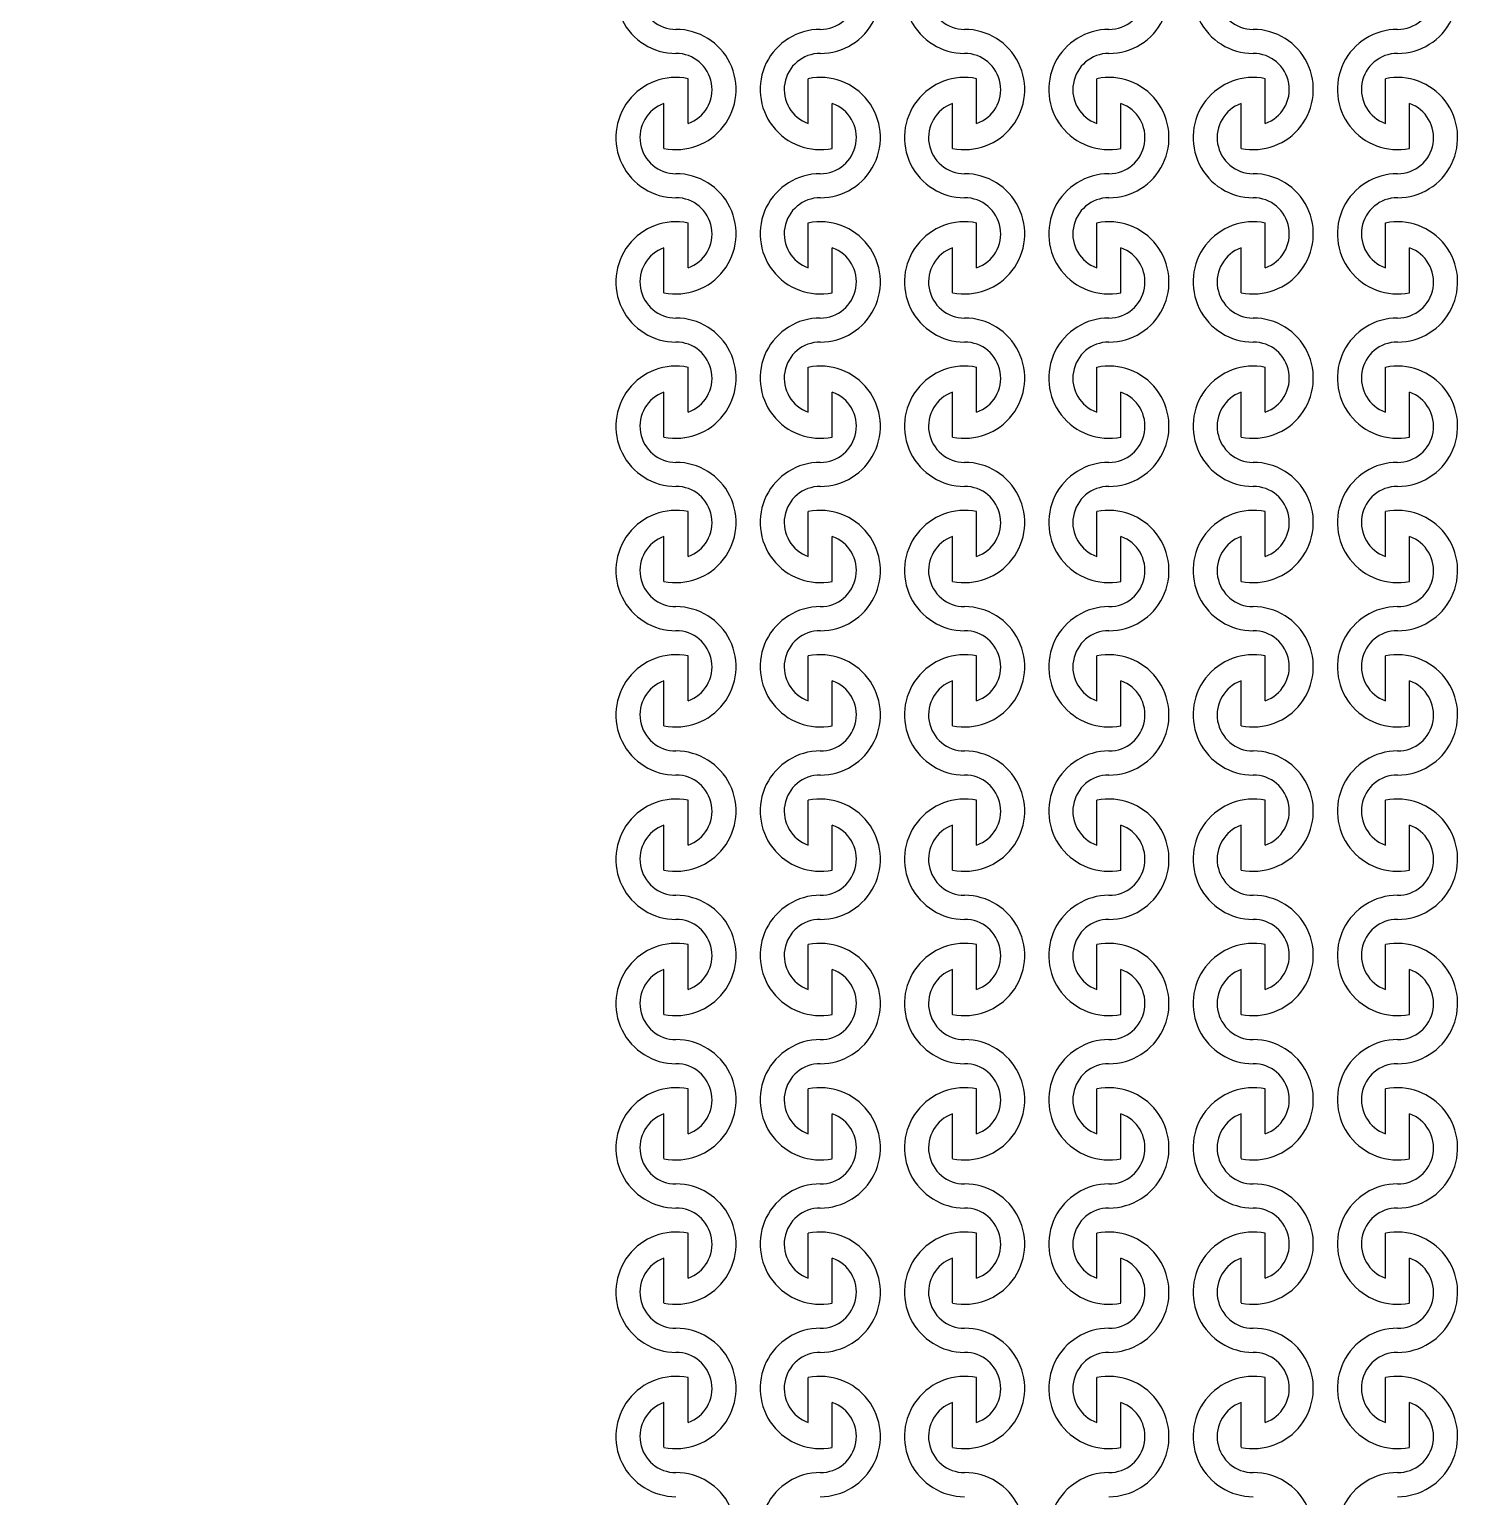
# Model space of a CAD drawing. Header units: millimetres. Extents: x 45556 to 173556, y 25313 to 153313.
# Drawn here: x 132211 to 135205, y 70938 to 73988 of the extents above; entities that cross this region are included whole.
import ezdxf

# ---------------------------------------------------------------- set-up
doc = ezdxf.new("R2010")
doc.units = ezdxf.units.MM
doc.layers.add('CLEAR', color=140, linetype='Continuous')

msp = doc.modelspace()

# ---------------------------------------------------------------- linework, layer by layer
for radius in [25000, 15000]:
    msp.add_circle((127056.2, 75313.2), radius)
at = {"layer": 'CLEAR'}
for p, q in [((133579.8, 73792.5), (133579.8, 73885.7)), ((133579.8, 73792.5), (133579.8, 73885.7)), ((133579.8, 73792.5), (133579.8, 73885.7)), ((133579.8, 73792.5), (133579.8, 73885.7)), ((133829.8, 73792.5), (133829.8, 73885.7)), ((133829.8, 73792.5), (133829.8, 73885.7)), ((133829.8, 73792.5), (133829.8, 73885.7)), ((133829.8, 73792.5), (133829.8, 73885.7)), ((134179.8, 73792.5), (134179.8, 73885.7)), ((134179.8, 73792.5), (134179.8, 73885.7)), ((134179.8, 73792.5), (134179.8, 73885.7)), ((134179.8, 73792.5), (134179.8, 73885.7)), ((134429.8, 73792.5), (134429.8, 73885.7)), ((134429.8, 73792.5), (134429.8, 73885.7)), ((134429.8, 73792.5), (134429.8, 73885.7)), ((134429.8, 73792.5), (134429.8, 73885.7)), ((134779.8, 73792.5), (134779.8, 73885.7)), ((134779.8, 73792.5), (134779.8, 73885.7)), ((134779.8, 73792.5), (134779.8, 73885.7)), ((134779.8, 73792.5), (134779.8, 73885.7)), ((135029.8, 73792.5), (135029.8, 73885.7)), ((135029.8, 73792.5), (135029.8, 73885.7)), ((135029.8, 73792.5), (135029.8, 73885.7)), ((135029.8, 73792.5), (135029.8, 73885.7)), ((133529.8, 73740.8), (133529.8, 73833.9)), ((133529.8, 73740.8), (133529.8, 73833.9)), ((133529.8, 73740.8), (133529.8, 73833.9)), ((133529.8, 73740.8), (133529.8, 73833.9)), ((133879.8, 73740.8), (133879.8, 73833.9)), ((133879.8, 73740.8), (133879.8, 73833.9)), ((133879.8, 73740.8), (133879.8, 73833.9)), ((133879.8, 73740.8), (133879.8, 73833.9)), ((134129.8, 73740.8), (134129.8, 73833.9)), ((134129.8, 73740.8), (134129.8, 73833.9)), ((134129.8, 73740.8), (134129.8, 73833.9)), ((134129.8, 73740.8), (134129.8, 73833.9)), ((134479.8, 73740.8), (134479.8, 73833.9)), ((134479.8, 73740.8), (134479.8, 73833.9)), ((134479.8, 73740.8), (134479.8, 73833.9)), ((134479.8, 73740.8), (134479.8, 73833.9)), ((134729.8, 73740.8), (134729.8, 73833.9)), ((134729.8, 73740.8), (134729.8, 73833.9)), ((134729.8, 73740.8), (134729.8, 73833.9)), ((134729.8, 73740.8), (134729.8, 73833.9)), ((135079.8, 73740.8), (135079.8, 73833.9)), ((135079.8, 73740.8), (135079.8, 73833.9)), ((135079.8, 73740.8), (135079.8, 73833.9)), ((135079.8, 73740.8), (135079.8, 73833.9)), ((133579.8, 73492.5), (133579.8, 73585.7)), ((133579.8, 73492.5), (133579.8, 73585.7)), ((133579.8, 73492.5), (133579.8, 73585.7)), ((133579.8, 73492.5), (133579.8, 73585.7)), ((133829.8, 73492.5), (133829.8, 73585.7)), ((133829.8, 73492.5), (133829.8, 73585.7)), ((133829.8, 73492.5), (133829.8, 73585.7)), ((133829.8, 73492.5), (133829.8, 73585.7)), ((134179.8, 73492.5), (134179.8, 73585.7)), ((134179.8, 73492.5), (134179.8, 73585.7)), ((134179.8, 73492.5), (134179.8, 73585.7)), ((134179.8, 73492.5), (134179.8, 73585.7)), ((134429.8, 73492.5), (134429.8, 73585.7)), ((134429.8, 73492.5), (134429.8, 73585.7)), ((134429.8, 73492.5), (134429.8, 73585.7)), ((134429.8, 73492.5), (134429.8, 73585.7)), ((134779.8, 73492.5), (134779.8, 73585.7)), ((134779.8, 73492.5), (134779.8, 73585.7)), ((134779.8, 73492.5), (134779.8, 73585.7)), ((134779.8, 73492.5), (134779.8, 73585.7)), ((135029.8, 73492.5), (135029.8, 73585.7)), ((135029.8, 73492.5), (135029.8, 73585.7)), ((135029.8, 73492.5), (135029.8, 73585.7)), ((135029.8, 73492.5), (135029.8, 73585.7)), ((133529.8, 73440.8), (133529.8, 73533.9)), ((133529.8, 73440.8), (133529.8, 73533.9)), ((133529.8, 73440.8), (133529.8, 73533.9)), ((133529.8, 73440.8), (133529.8, 73533.9)), ((133879.8, 73440.8), (133879.8, 73533.9)), ((133879.8, 73440.8), (133879.8, 73533.9)), ((133879.8, 73440.8), (133879.8, 73533.9)), ((133879.8, 73440.8), (133879.8, 73533.9)), ((134129.8, 73440.8), (134129.8, 73533.9)), ((134129.8, 73440.8), (134129.8, 73533.9)), ((134129.8, 73440.8), (134129.8, 73533.9)), ((134129.8, 73440.8), (134129.8, 73533.9)), ((134479.8, 73440.8), (134479.8, 73533.9)), ((134479.8, 73440.8), (134479.8, 73533.9)), ((134479.8, 73440.8), (134479.8, 73533.9)), ((134479.8, 73440.8), (134479.8, 73533.9)), ((134729.8, 73440.8), (134729.8, 73533.9)), ((134729.8, 73440.8), (134729.8, 73533.9)), ((134729.8, 73440.8), (134729.8, 73533.9)), ((134729.8, 73440.8), (134729.8, 73533.9)), ((135079.8, 73440.8), (135079.8, 73533.9)), ((135079.8, 73440.8), (135079.8, 73533.9)), ((135079.8, 73440.8), (135079.8, 73533.9)), ((135079.8, 73440.8), (135079.8, 73533.9)), ((133579.8, 73192.5), (133579.8, 73285.7)), ((133579.8, 73192.5), (133579.8, 73285.7)), ((133579.8, 73192.5), (133579.8, 73285.7)), ((133579.8, 73192.5), (133579.8, 73285.7)), ((133829.8, 73192.5), (133829.8, 73285.7)), ((133829.8, 73192.5), (133829.8, 73285.7)), ((133829.8, 73192.5), (133829.8, 73285.7)), ((133829.8, 73192.5), (133829.8, 73285.7)), ((134179.8, 73192.5), (134179.8, 73285.7)), ((134179.8, 73192.5), (134179.8, 73285.7)), ((134179.8, 73192.5), (134179.8, 73285.7)), ((134179.8, 73192.5), (134179.8, 73285.7)), ((134429.8, 73192.5), (134429.8, 73285.7)), ((134429.8, 73192.5), (134429.8, 73285.7)), ((134429.8, 73192.5), (134429.8, 73285.7)), ((134429.8, 73192.5), (134429.8, 73285.7)), ((134779.8, 73192.5), (134779.8, 73285.7)), ((134779.8, 73192.5), (134779.8, 73285.7)), ((134779.8, 73192.5), (134779.8, 73285.7)), ((134779.8, 73192.5), (134779.8, 73285.7)), ((135029.8, 73192.5), (135029.8, 73285.7)), ((135029.8, 73192.5), (135029.8, 73285.7)), ((135029.8, 73192.5), (135029.8, 73285.7)), ((135029.8, 73192.5), (135029.8, 73285.7)), ((133529.8, 73140.8), (133529.8, 73233.9)), ((133529.8, 73140.8), (133529.8, 73233.9)), ((133529.8, 73140.8), (133529.8, 73233.9)), ((133529.8, 73140.8), (133529.8, 73233.9)), ((133879.8, 73140.8), (133879.8, 73233.9)), ((133879.8, 73140.8), (133879.8, 73233.9)), ((133879.8, 73140.8), (133879.8, 73233.9)), ((133879.8, 73140.8), (133879.8, 73233.9)), ((134129.8, 73140.8), (134129.8, 73233.9)), ((134129.8, 73140.8), (134129.8, 73233.9)), ((134129.8, 73140.8), (134129.8, 73233.9)), ((134129.8, 73140.8), (134129.8, 73233.9)), ((134479.8, 73140.8), (134479.8, 73233.9)), ((134479.8, 73140.8), (134479.8, 73233.9)), ((134479.8, 73140.8), (134479.8, 73233.9)), ((134479.8, 73140.8), (134479.8, 73233.9)), ((134729.8, 73140.8), (134729.8, 73233.9)), ((134729.8, 73140.8), (134729.8, 73233.9)), ((134729.8, 73140.8), (134729.8, 73233.9)), ((134729.8, 73140.8), (134729.8, 73233.9)), ((135079.8, 73140.8), (135079.8, 73233.9)), ((135079.8, 73140.8), (135079.8, 73233.9)), ((135079.8, 73140.8), (135079.8, 73233.9)), ((135079.8, 73140.8), (135079.8, 73233.9)), ((133579.8, 72892.5), (133579.8, 72985.7)), ((133579.8, 72892.5), (133579.8, 72985.7)), ((133579.8, 72892.5), (133579.8, 72985.7)), ((133579.8, 72892.5), (133579.8, 72985.7)), ((133829.8, 72892.5), (133829.8, 72985.7)), ((133829.8, 72892.5), (133829.8, 72985.7)), ((133829.8, 72892.5), (133829.8, 72985.7)), ((133829.8, 72892.5), (133829.8, 72985.7)), ((134179.8, 72892.5), (134179.8, 72985.7)), ((134179.8, 72892.5), (134179.8, 72985.7)), ((134179.8, 72892.5), (134179.8, 72985.7)), ((134179.8, 72892.5), (134179.8, 72985.7)), ((134429.8, 72892.5), (134429.8, 72985.7)), ((134429.8, 72892.5), (134429.8, 72985.7)), ((134429.8, 72892.5), (134429.8, 72985.7)), ((134429.8, 72892.5), (134429.8, 72985.7)), ((134779.8, 72892.5), (134779.8, 72985.7)), ((134779.8, 72892.5), (134779.8, 72985.7)), ((134779.8, 72892.5), (134779.8, 72985.7)), ((134779.8, 72892.5), (134779.8, 72985.7)), ((135029.8, 72892.5), (135029.8, 72985.7)), ((135029.8, 72892.5), (135029.8, 72985.7)), ((135029.8, 72892.5), (135029.8, 72985.7)), ((135029.8, 72892.5), (135029.8, 72985.7)), ((133529.8, 72840.8), (133529.8, 72933.9)), ((133529.8, 72840.8), (133529.8, 72933.9)), ((133529.8, 72840.8), (133529.8, 72933.9)), ((133529.8, 72840.8), (133529.8, 72933.9)), ((133879.8, 72840.8), (133879.8, 72933.9)), ((133879.8, 72840.8), (133879.8, 72933.9)), ((133879.8, 72840.8), (133879.8, 72933.9)), ((133879.8, 72840.8), (133879.8, 72933.9)), ((134129.8, 72840.8), (134129.8, 72933.9)), ((134129.8, 72840.8), (134129.8, 72933.9)), ((134129.8, 72840.8), (134129.8, 72933.9)), ((134129.8, 72840.8), (134129.8, 72933.9)), ((134479.8, 72840.8), (134479.8, 72933.9)), ((134479.8, 72840.8), (134479.8, 72933.9)), ((134479.8, 72840.8), (134479.8, 72933.9)), ((134479.8, 72840.8), (134479.8, 72933.9)), ((134729.8, 72840.8), (134729.8, 72933.9)), ((134729.8, 72840.8), (134729.8, 72933.9)), ((134729.8, 72840.8), (134729.8, 72933.9)), ((134729.8, 72840.8), (134729.8, 72933.9)), ((135079.8, 72840.8), (135079.8, 72933.9)), ((135079.8, 72840.8), (135079.8, 72933.9)), ((135079.8, 72840.8), (135079.8, 72933.9)), ((135079.8, 72840.8), (135079.8, 72933.9)), ((133579.8, 72592.5), (133579.8, 72685.7)), ((133579.8, 72592.5), (133579.8, 72685.7)), ((133579.8, 72592.5), (133579.8, 72685.7)), ((133579.8, 72592.5), (133579.8, 72685.7)), ((133829.8, 72592.5), (133829.8, 72685.7)), ((133829.8, 72592.5), (133829.8, 72685.7)), ((133829.8, 72592.5), (133829.8, 72685.7)), ((133829.8, 72592.5), (133829.8, 72685.7)), ((134179.8, 72592.5), (134179.8, 72685.7)), ((134179.8, 72592.5), (134179.8, 72685.7)), ((134179.8, 72592.5), (134179.8, 72685.7)), ((134179.8, 72592.5), (134179.8, 72685.7)), ((134429.8, 72592.5), (134429.8, 72685.7)), ((134429.8, 72592.5), (134429.8, 72685.7)), ((134429.8, 72592.5), (134429.8, 72685.7)), ((134429.8, 72592.5), (134429.8, 72685.7)), ((134779.8, 72592.5), (134779.8, 72685.7)), ((134779.8, 72592.5), (134779.8, 72685.7)), ((134779.8, 72592.5), (134779.8, 72685.7)), ((134779.8, 72592.5), (134779.8, 72685.7)), ((135029.8, 72592.5), (135029.8, 72685.7)), ((135029.8, 72592.5), (135029.8, 72685.7)), ((135029.8, 72592.5), (135029.8, 72685.7)), ((135029.8, 72592.5), (135029.8, 72685.7)), ((133529.8, 72540.8), (133529.8, 72633.9)), ((133529.8, 72540.8), (133529.8, 72633.9)), ((133529.8, 72540.8), (133529.8, 72633.9)), ((133529.8, 72540.8), (133529.8, 72633.9)), ((133879.8, 72540.8), (133879.8, 72633.9)), ((133879.8, 72540.8), (133879.8, 72633.9)), ((133879.8, 72540.8), (133879.8, 72633.9)), ((133879.8, 72540.8), (133879.8, 72633.9)), ((134129.8, 72540.8), (134129.8, 72633.9)), ((134129.8, 72540.8), (134129.8, 72633.9)), ((134129.8, 72540.8), (134129.8, 72633.9)), ((134129.8, 72540.8), (134129.8, 72633.9)), ((134479.8, 72540.8), (134479.8, 72633.9)), ((134479.8, 72540.8), (134479.8, 72633.9)), ((134479.8, 72540.8), (134479.8, 72633.9)), ((134479.8, 72540.8), (134479.8, 72633.9)), ((134729.8, 72540.8), (134729.8, 72633.9)), ((134729.8, 72540.8), (134729.8, 72633.9)), ((134729.8, 72540.8), (134729.8, 72633.9)), ((134729.8, 72540.8), (134729.8, 72633.9)), ((135079.8, 72540.8), (135079.8, 72633.9)), ((135079.8, 72540.8), (135079.8, 72633.9)), ((135079.8, 72540.8), (135079.8, 72633.9)), ((135079.8, 72540.8), (135079.8, 72633.9)), ((133579.8, 72292.5), (133579.8, 72385.7)), ((133579.8, 72292.5), (133579.8, 72385.7)), ((133579.8, 72292.5), (133579.8, 72385.7)), ((133579.8, 72292.5), (133579.8, 72385.7)), ((133829.8, 72292.5), (133829.8, 72385.7)), ((133829.8, 72292.5), (133829.8, 72385.7)), ((133829.8, 72292.5), (133829.8, 72385.7)), ((133829.8, 72292.5), (133829.8, 72385.7)), ((134179.8, 72292.5), (134179.8, 72385.7)), ((134179.8, 72292.5), (134179.8, 72385.7)), ((134179.8, 72292.5), (134179.8, 72385.7)), ((134179.8, 72292.5), (134179.8, 72385.7)), ((134429.8, 72292.5), (134429.8, 72385.7)), ((134429.8, 72292.5), (134429.8, 72385.7)), ((134429.8, 72292.5), (134429.8, 72385.7)), ((134429.8, 72292.5), (134429.8, 72385.7)), ((134779.8, 72292.5), (134779.8, 72385.7)), ((134779.8, 72292.5), (134779.8, 72385.7)), ((134779.8, 72292.5), (134779.8, 72385.7)), ((134779.8, 72292.5), (134779.8, 72385.7)), ((135029.8, 72292.5), (135029.8, 72385.7)), ((135029.8, 72292.5), (135029.8, 72385.7)), ((135029.8, 72292.5), (135029.8, 72385.7)), ((135029.8, 72292.5), (135029.8, 72385.7)), ((133529.8, 72240.8), (133529.8, 72333.9)), ((133529.8, 72240.8), (133529.8, 72333.9)), ((133529.8, 72240.8), (133529.8, 72333.9)), ((133529.8, 72240.8), (133529.8, 72333.9)), ((133879.8, 72240.8), (133879.8, 72333.9)), ((133879.8, 72240.8), (133879.8, 72333.9)), ((133879.8, 72240.8), (133879.8, 72333.9)), ((133879.8, 72240.8), (133879.8, 72333.9)), ((134129.8, 72240.8), (134129.8, 72333.9)), ((134129.8, 72240.8), (134129.8, 72333.9)), ((134129.8, 72240.8), (134129.8, 72333.9)), ((134129.8, 72240.8), (134129.8, 72333.9)), ((134479.8, 72240.8), (134479.8, 72333.9)), ((134479.8, 72240.8), (134479.8, 72333.9)), ((134479.8, 72240.8), (134479.8, 72333.9)), ((134479.8, 72240.8), (134479.8, 72333.9)), ((134729.8, 72240.8), (134729.8, 72333.9)), ((134729.8, 72240.8), (134729.8, 72333.9)), ((134729.8, 72240.8), (134729.8, 72333.9)), ((134729.8, 72240.8), (134729.8, 72333.9)), ((135079.8, 72240.8), (135079.8, 72333.9)), ((135079.8, 72240.8), (135079.8, 72333.9)), ((135079.8, 72240.8), (135079.8, 72333.9)), ((135079.8, 72240.8), (135079.8, 72333.9)), ((133579.8, 71992.5), (133579.8, 72085.7)), ((133579.8, 71992.5), (133579.8, 72085.7)), ((133579.8, 71992.5), (133579.8, 72085.7)), ((133579.8, 71992.5), (133579.8, 72085.7)), ((133829.8, 71992.5), (133829.8, 72085.7)), ((133829.8, 71992.5), (133829.8, 72085.7)), ((133829.8, 71992.5), (133829.8, 72085.7)), ((133829.8, 71992.5), (133829.8, 72085.7)), ((134179.8, 71992.5), (134179.8, 72085.7)), ((134179.8, 71992.5), (134179.8, 72085.7)), ((134179.8, 71992.5), (134179.8, 72085.7)), ((134179.8, 71992.5), (134179.8, 72085.7)), ((134429.8, 71992.5), (134429.8, 72085.7)), ((134429.8, 71992.5), (134429.8, 72085.7)), ((134429.8, 71992.5), (134429.8, 72085.7)), ((134429.8, 71992.5), (134429.8, 72085.7)), ((134779.8, 71992.5), (134779.8, 72085.7)), ((134779.8, 71992.5), (134779.8, 72085.7)), ((134779.8, 71992.5), (134779.8, 72085.7)), ((134779.8, 71992.5), (134779.8, 72085.7)), ((135029.8, 71992.5), (135029.8, 72085.7)), ((135029.8, 71992.5), (135029.8, 72085.7)), ((135029.8, 71992.5), (135029.8, 72085.7)), ((135029.8, 71992.5), (135029.8, 72085.7)), ((133529.8, 71940.8), (133529.8, 72033.9)), ((133529.8, 71940.8), (133529.8, 72033.9)), ((133529.8, 71940.8), (133529.8, 72033.9)), ((133529.8, 71940.8), (133529.8, 72033.9)), ((133879.8, 71940.8), (133879.8, 72033.9)), ((133879.8, 71940.8), (133879.8, 72033.9)), ((133879.8, 71940.8), (133879.8, 72033.9)), ((133879.8, 71940.8), (133879.8, 72033.9)), ((134129.8, 71940.8), (134129.8, 72033.9)), ((134129.8, 71940.8), (134129.8, 72033.9)), ((134129.8, 71940.8), (134129.8, 72033.9)), ((134129.8, 71940.8), (134129.8, 72033.9)), ((134479.8, 71940.8), (134479.8, 72033.9)), ((134479.8, 71940.8), (134479.8, 72033.9)), ((134479.8, 71940.8), (134479.8, 72033.9)), ((134479.8, 71940.8), (134479.8, 72033.9)), ((134729.8, 71940.8), (134729.8, 72033.9)), ((134729.8, 71940.8), (134729.8, 72033.9)), ((134729.8, 71940.8), (134729.8, 72033.9)), ((134729.8, 71940.8), (134729.8, 72033.9)), ((135079.8, 71940.8), (135079.8, 72033.9)), ((135079.8, 71940.8), (135079.8, 72033.9)), ((135079.8, 71940.8), (135079.8, 72033.9)), ((135079.8, 71940.8), (135079.8, 72033.9)), ((133579.8, 71692.5), (133579.8, 71785.7)), ((133579.8, 71692.5), (133579.8, 71785.7)), ((133579.8, 71692.5), (133579.8, 71785.7)), ((133579.8, 71692.5), (133579.8, 71785.7)), ((133829.8, 71692.5), (133829.8, 71785.7)), ((133829.8, 71692.5), (133829.8, 71785.7)), ((133829.8, 71692.5), (133829.8, 71785.7)), ((133829.8, 71692.5), (133829.8, 71785.7)), ((134179.8, 71692.5), (134179.8, 71785.7)), ((134179.8, 71692.5), (134179.8, 71785.7)), ((134179.8, 71692.5), (134179.8, 71785.7)), ((134179.8, 71692.5), (134179.8, 71785.7)), ((134429.8, 71692.5), (134429.8, 71785.7)), ((134429.8, 71692.5), (134429.8, 71785.7)), ((134429.8, 71692.5), (134429.8, 71785.7)), ((134429.8, 71692.5), (134429.8, 71785.7)), ((134779.8, 71692.5), (134779.8, 71785.7)), ((134779.8, 71692.5), (134779.8, 71785.7)), ((134779.8, 71692.5), (134779.8, 71785.7)), ((134779.8, 71692.5), (134779.8, 71785.7)), ((135029.8, 71692.5), (135029.8, 71785.7)), ((135029.8, 71692.5), (135029.8, 71785.7)), ((135029.8, 71692.5), (135029.8, 71785.7)), ((135029.8, 71692.5), (135029.8, 71785.7)), ((133529.8, 71640.8), (133529.8, 71733.9)), ((133529.8, 71640.8), (133529.8, 71733.9)), ((133529.8, 71640.8), (133529.8, 71733.9)), ((133529.8, 71640.8), (133529.8, 71733.9)), ((133879.8, 71640.8), (133879.8, 71733.9)), ((133879.8, 71640.8), (133879.8, 71733.9)), ((133879.8, 71640.8), (133879.8, 71733.9)), ((133879.8, 71640.8), (133879.8, 71733.9)), ((134129.8, 71640.8), (134129.8, 71733.9)), ((134129.8, 71640.8), (134129.8, 71733.9)), ((134129.8, 71640.8), (134129.8, 71733.9)), ((134129.8, 71640.8), (134129.8, 71733.9)), ((134479.8, 71640.8), (134479.8, 71733.9)), ((134479.8, 71640.8), (134479.8, 71733.9)), ((134479.8, 71640.8), (134479.8, 71733.9)), ((134479.8, 71640.8), (134479.8, 71733.9)), ((134729.8, 71640.8), (134729.8, 71733.9)), ((134729.8, 71640.8), (134729.8, 71733.9)), ((134729.8, 71640.8), (134729.8, 71733.9)), ((134729.8, 71640.8), (134729.8, 71733.9)), ((135079.8, 71640.8), (135079.8, 71733.9)), ((135079.8, 71640.8), (135079.8, 71733.9)), ((135079.8, 71640.8), (135079.8, 71733.9)), ((135079.8, 71640.8), (135079.8, 71733.9)), ((133579.8, 71392.5), (133579.8, 71485.7)), ((133579.8, 71392.5), (133579.8, 71485.7)), ((133579.8, 71392.5), (133579.8, 71485.7)), ((133579.8, 71392.5), (133579.8, 71485.7)), ((133829.8, 71392.5), (133829.8, 71485.7)), ((133829.8, 71392.5), (133829.8, 71485.7)), ((133829.8, 71392.5), (133829.8, 71485.7)), ((133829.8, 71392.5), (133829.8, 71485.7)), ((134179.8, 71392.5), (134179.8, 71485.7)), ((134179.8, 71392.5), (134179.8, 71485.7)), ((134179.8, 71392.5), (134179.8, 71485.7)), ((134179.8, 71392.5), (134179.8, 71485.7)), ((134429.8, 71392.5), (134429.8, 71485.7)), ((134429.8, 71392.5), (134429.8, 71485.7)), ((134429.8, 71392.5), (134429.8, 71485.7)), ((134429.8, 71392.5), (134429.8, 71485.7)), ((134779.8, 71392.5), (134779.8, 71485.7)), ((134779.8, 71392.5), (134779.8, 71485.7)), ((134779.8, 71392.5), (134779.8, 71485.7)), ((134779.8, 71392.5), (134779.8, 71485.7)), ((135029.8, 71392.5), (135029.8, 71485.7)), ((135029.8, 71392.5), (135029.8, 71485.7)), ((135029.8, 71392.5), (135029.8, 71485.7)), ((135029.8, 71392.5), (135029.8, 71485.7)), ((133529.8, 71340.8), (133529.8, 71433.9)), ((133529.8, 71340.8), (133529.8, 71433.9)), ((133529.8, 71340.8), (133529.8, 71433.9)), ((133529.8, 71340.8), (133529.8, 71433.9)), ((133879.8, 71340.8), (133879.8, 71433.9)), ((133879.8, 71340.8), (133879.8, 71433.9)), ((133879.8, 71340.8), (133879.8, 71433.9)), ((133879.8, 71340.8), (133879.8, 71433.9)), ((134129.8, 71340.8), (134129.8, 71433.9)), ((134129.8, 71340.8), (134129.8, 71433.9)), ((134129.8, 71340.8), (134129.8, 71433.9)), ((134129.8, 71340.8), (134129.8, 71433.9)), ((134479.8, 71340.8), (134479.8, 71433.9)), ((134479.8, 71340.8), (134479.8, 71433.9)), ((134479.8, 71340.8), (134479.8, 71433.9)), ((134479.8, 71340.8), (134479.8, 71433.9)), ((134729.8, 71340.8), (134729.8, 71433.9)), ((134729.8, 71340.8), (134729.8, 71433.9)), ((134729.8, 71340.8), (134729.8, 71433.9)), ((134729.8, 71340.8), (134729.8, 71433.9)), ((135079.8, 71340.8), (135079.8, 71433.9)), ((135079.8, 71340.8), (135079.8, 71433.9)), ((135079.8, 71340.8), (135079.8, 71433.9)), ((135079.8, 71340.8), (135079.8, 71433.9)), ((133579.8, 71092.5), (133579.8, 71185.7)), ((133579.8, 71092.5), (133579.8, 71185.7)), ((133579.8, 71092.5), (133579.8, 71185.7)), ((133579.8, 71092.5), (133579.8, 71185.7)), ((133829.8, 71092.5), (133829.8, 71185.7)), ((133829.8, 71092.5), (133829.8, 71185.7)), ((133829.8, 71092.5), (133829.8, 71185.7)), ((133829.8, 71092.5), (133829.8, 71185.7)), ((134179.8, 71092.5), (134179.8, 71185.7)), ((134179.8, 71092.5), (134179.8, 71185.7)), ((134179.8, 71092.5), (134179.8, 71185.7)), ((134179.8, 71092.5), (134179.8, 71185.7)), ((134429.8, 71092.5), (134429.8, 71185.7)), ((134429.8, 71092.5), (134429.8, 71185.7)), ((134429.8, 71092.5), (134429.8, 71185.7)), ((134429.8, 71092.5), (134429.8, 71185.7)), ((134779.8, 71092.5), (134779.8, 71185.7)), ((134779.8, 71092.5), (134779.8, 71185.7)), ((134779.8, 71092.5), (134779.8, 71185.7)), ((134779.8, 71092.5), (134779.8, 71185.7)), ((135029.8, 71092.5), (135029.8, 71185.7)), ((135029.8, 71092.5), (135029.8, 71185.7)), ((135029.8, 71092.5), (135029.8, 71185.7)), ((135029.8, 71092.5), (135029.8, 71185.7)), ((133529.8, 71040.8), (133529.8, 71133.9)), ((133529.8, 71040.8), (133529.8, 71133.9)), ((133529.8, 71040.8), (133529.8, 71133.9)), ((133529.8, 71040.8), (133529.8, 71133.9)), ((133879.8, 71040.8), (133879.8, 71133.9)), ((133879.8, 71040.8), (133879.8, 71133.9)), ((133879.8, 71040.8), (133879.8, 71133.9)), ((133879.8, 71040.8), (133879.8, 71133.9)), ((134129.8, 71040.8), (134129.8, 71133.9)), ((134129.8, 71040.8), (134129.8, 71133.9)), ((134129.8, 71040.8), (134129.8, 71133.9)), ((134129.8, 71040.8), (134129.8, 71133.9)), ((134479.8, 71040.8), (134479.8, 71133.9)), ((134479.8, 71040.8), (134479.8, 71133.9)), ((134479.8, 71040.8), (134479.8, 71133.9)), ((134479.8, 71040.8), (134479.8, 71133.9)), ((134729.8, 71040.8), (134729.8, 71133.9)), ((134729.8, 71040.8), (134729.8, 71133.9)), ((134729.8, 71040.8), (134729.8, 71133.9)), ((134729.8, 71040.8), (134729.8, 71133.9)), ((135079.8, 71040.8), (135079.8, 71133.9)), ((135079.8, 71040.8), (135079.8, 71133.9)), ((135079.8, 71040.8), (135079.8, 71133.9)), ((135079.8, 71040.8), (135079.8, 71133.9))]:
    msp.add_line(p, q, dxfattribs=at)
for centre, radius, start, end in [((133554.8, 74063.2), 125, 78.463, 270), ((133554.8, 74063.2), 125, 78.463, 270), ((133854.8, 74063.2), 125, 270, 101.537), ((133854.8, 74063.2), 125, 270, 101.537), ((134154.8, 74063.2), 125, 78.463, 270), ((134154.8, 74063.2), 125, 78.463, 270), ((134454.8, 74063.2), 125, 270, 101.537), ((134454.8, 74063.2), 125, 270, 101.537), ((134754.8, 74063.2), 125, 78.463, 270), ((134754.8, 74063.2), 125, 78.463, 270), ((135054.8, 74063.2), 125, 270, 101.537), ((135054.8, 74063.2), 125, 270, 101.537), ((133554.8, 74063.2), 75, 109.4712, 270), ((133554.8, 74063.2), 75, 109.4712, 270), ((133854.8, 74063.2), 75, 270, 70.5288), ((133854.8, 74063.2), 75, 270, 70.5288), ((134154.8, 74063.2), 75, 109.4712, 270), ((134154.8, 74063.2), 75, 109.4712, 270), ((134454.8, 74063.2), 75, 270, 70.5288), ((134454.8, 74063.2), 75, 270, 70.5288), ((134754.8, 74063.2), 75, 109.4712, 270), ((134754.8, 74063.2), 75, 109.4712, 270), ((135054.8, 74063.2), 75, 270, 70.5288), ((135054.8, 74063.2), 75, 270, 70.5288), ((133554.8, 73863.2), 125, 258.463, 90), ((133554.8, 73863.2), 125, 258.463, 90), ((133854.8, 73863.2), 125, 90, 281.537), ((133854.8, 73863.2), 125, 90, 281.537), ((134154.8, 73863.2), 125, 258.463, 90), ((134154.8, 73863.2), 125, 258.463, 90), ((134454.8, 73863.2), 125, 90, 281.537), ((134454.8, 73863.2), 125, 90, 281.537), ((134754.8, 73863.2), 125, 258.463, 90), ((134754.8, 73863.2), 125, 258.463, 90), ((135054.8, 73863.2), 125, 90, 281.537), ((135054.8, 73863.2), 125, 90, 281.537), ((133554.8, 73863.2), 75, 289.4712, 90), ((133554.8, 73863.2), 75, 289.4712, 90), ((133854.8, 73863.2), 75, 90, 250.5288), ((133854.8, 73863.2), 75, 90, 250.5288), ((134154.8, 73863.2), 75, 289.4712, 90), ((134154.8, 73863.2), 75, 289.4712, 90), ((134454.8, 73863.2), 75, 90, 250.5288), ((134454.8, 73863.2), 75, 90, 250.5288), ((134754.8, 73863.2), 75, 289.4712, 90), ((134754.8, 73863.2), 75, 289.4712, 90), ((135054.8, 73863.2), 75, 90, 250.5288), ((135054.8, 73863.2), 75, 90, 250.5288), ((133554.8, 73763.2), 125, 78.463, 270), ((133554.8, 73763.2), 125, 78.463, 270), ((133854.8, 73763.2), 125, 270, 101.537), ((133854.8, 73763.2), 125, 270, 101.537), ((134154.8, 73763.2), 125, 78.463, 270), ((134154.8, 73763.2), 125, 78.463, 270), ((134454.8, 73763.2), 125, 270, 101.537), ((134454.8, 73763.2), 125, 270, 101.537), ((134754.8, 73763.2), 125, 78.463, 270), ((134754.8, 73763.2), 125, 78.463, 270), ((135054.8, 73763.2), 125, 270, 101.537), ((135054.8, 73763.2), 125, 270, 101.537), ((133554.8, 73763.2), 75, 109.4712, 270), ((133554.8, 73763.2), 75, 109.4712, 270), ((133854.8, 73763.2), 75, 270, 70.5288), ((133854.8, 73763.2), 75, 270, 70.5288), ((134154.8, 73763.2), 75, 109.4712, 270), ((134154.8, 73763.2), 75, 109.4712, 270), ((134454.8, 73763.2), 75, 270, 70.5288), ((134454.8, 73763.2), 75, 270, 70.5288), ((134754.8, 73763.2), 75, 109.4712, 270), ((134754.8, 73763.2), 75, 109.4712, 270), ((135054.8, 73763.2), 75, 270, 70.5288), ((135054.8, 73763.2), 75, 270, 70.5288), ((133554.8, 73563.2), 125, 258.463, 90), ((133554.8, 73563.2), 125, 258.463, 90), ((133854.8, 73563.2), 125, 90, 281.537), ((133854.8, 73563.2), 125, 90, 281.537), ((134154.8, 73563.2), 125, 258.463, 90), ((134154.8, 73563.2), 125, 258.463, 90), ((134454.8, 73563.2), 125, 90, 281.537), ((134454.8, 73563.2), 125, 90, 281.537), ((134754.8, 73563.2), 125, 258.463, 90), ((134754.8, 73563.2), 125, 258.463, 90), ((135054.8, 73563.2), 125, 90, 281.537), ((135054.8, 73563.2), 125, 90, 281.537), ((133554.8, 73563.2), 75, 289.4712, 90), ((133554.8, 73563.2), 75, 289.4712, 90), ((133854.8, 73563.2), 75, 90, 250.5288), ((133854.8, 73563.2), 75, 90, 250.5288), ((134154.8, 73563.2), 75, 289.4712, 90), ((134154.8, 73563.2), 75, 289.4712, 90), ((134454.8, 73563.2), 75, 90, 250.5288), ((134454.8, 73563.2), 75, 90, 250.5288), ((134754.8, 73563.2), 75, 289.4712, 90), ((134754.8, 73563.2), 75, 289.4712, 90), ((135054.8, 73563.2), 75, 90, 250.5288), ((135054.8, 73563.2), 75, 90, 250.5288), ((133554.8, 73463.2), 125, 78.463, 270), ((133554.8, 73463.2), 125, 78.463, 270), ((133854.8, 73463.2), 125, 270, 101.537), ((133854.8, 73463.2), 125, 270, 101.537), ((134154.8, 73463.2), 125, 78.463, 270), ((134154.8, 73463.2), 125, 78.463, 270), ((134454.8, 73463.2), 125, 270, 101.537), ((134454.8, 73463.2), 125, 270, 101.537), ((134754.8, 73463.2), 125, 78.463, 270), ((134754.8, 73463.2), 125, 78.463, 270), ((135054.8, 73463.2), 125, 270, 101.537), ((135054.8, 73463.2), 125, 270, 101.537), ((133554.8, 73463.2), 75, 109.4712, 270), ((133554.8, 73463.2), 75, 109.4712, 270), ((133854.8, 73463.2), 75, 270, 70.5288), ((133854.8, 73463.2), 75, 270, 70.5288), ((134154.8, 73463.2), 75, 109.4712, 270), ((134154.8, 73463.2), 75, 109.4712, 270), ((134454.8, 73463.2), 75, 270, 70.5288), ((134454.8, 73463.2), 75, 270, 70.5288), ((134754.8, 73463.2), 75, 109.4712, 270), ((134754.8, 73463.2), 75, 109.4712, 270), ((135054.8, 73463.2), 75, 270, 70.5288), ((135054.8, 73463.2), 75, 270, 70.5288), ((133554.8, 73263.2), 125, 258.463, 90), ((133554.8, 73263.2), 125, 258.463, 90), ((133854.8, 73263.2), 125, 90, 281.537), ((133854.8, 73263.2), 125, 90, 281.537), ((134154.8, 73263.2), 125, 258.463, 90), ((134154.8, 73263.2), 125, 258.463, 90), ((134454.8, 73263.2), 125, 90, 281.537), ((134454.8, 73263.2), 125, 90, 281.537), ((134754.8, 73263.2), 125, 258.463, 90), ((134754.8, 73263.2), 125, 258.463, 90), ((135054.8, 73263.2), 125, 90, 281.537), ((135054.8, 73263.2), 125, 90, 281.537), ((133554.8, 73263.2), 75, 289.4712, 90), ((133554.8, 73263.2), 75, 289.4712, 90), ((133854.8, 73263.2), 75, 90, 250.5288), ((133854.8, 73263.2), 75, 90, 250.5288), ((134154.8, 73263.2), 75, 289.4712, 90), ((134154.8, 73263.2), 75, 289.4712, 90), ((134454.8, 73263.2), 75, 90, 250.5288), ((134454.8, 73263.2), 75, 90, 250.5288), ((134754.8, 73263.2), 75, 289.4712, 90), ((134754.8, 73263.2), 75, 289.4712, 90), ((135054.8, 73263.2), 75, 90, 250.5288), ((135054.8, 73263.2), 75, 90, 250.5288), ((133554.8, 73163.2), 125, 78.463, 270), ((133554.8, 73163.2), 125, 78.463, 270), ((133854.8, 73163.2), 125, 270, 101.537), ((133854.8, 73163.2), 125, 270, 101.537), ((134154.8, 73163.2), 125, 78.463, 270), ((134154.8, 73163.2), 125, 78.463, 270), ((134454.8, 73163.2), 125, 270, 101.537), ((134454.8, 73163.2), 125, 270, 101.537), ((134754.8, 73163.2), 125, 78.463, 270), ((134754.8, 73163.2), 125, 78.463, 270), ((135054.8, 73163.2), 125, 270, 101.537), ((135054.8, 73163.2), 125, 270, 101.537), ((133554.8, 73163.2), 75, 109.4712, 270), ((133554.8, 73163.2), 75, 109.4712, 270), ((133854.8, 73163.2), 75, 270, 70.5288), ((133854.8, 73163.2), 75, 270, 70.5288), ((134154.8, 73163.2), 75, 109.4712, 270), ((134154.8, 73163.2), 75, 109.4712, 270), ((134454.8, 73163.2), 75, 270, 70.5288), ((134454.8, 73163.2), 75, 270, 70.5288), ((134754.8, 73163.2), 75, 109.4712, 270), ((134754.8, 73163.2), 75, 109.4712, 270), ((135054.8, 73163.2), 75, 270, 70.5288), ((135054.8, 73163.2), 75, 270, 70.5288), ((133554.8, 72963.2), 125, 258.463, 90), ((133554.8, 72963.2), 125, 258.463, 90), ((133854.8, 72963.2), 125, 90, 281.537), ((133854.8, 72963.2), 125, 90, 281.537), ((134154.8, 72963.2), 125, 258.463, 90), ((134154.8, 72963.2), 125, 258.463, 90), ((134454.8, 72963.2), 125, 90, 281.537), ((134454.8, 72963.2), 125, 90, 281.537), ((134754.8, 72963.2), 125, 258.463, 90), ((134754.8, 72963.2), 125, 258.463, 90), ((135054.8, 72963.2), 125, 90, 281.537), ((135054.8, 72963.2), 125, 90, 281.537), ((133554.8, 72963.2), 75, 289.4712, 90), ((133554.8, 72963.2), 75, 289.4712, 90), ((133854.8, 72963.2), 75, 90, 250.5288), ((133854.8, 72963.2), 75, 90, 250.5288), ((134154.8, 72963.2), 75, 289.4712, 90), ((134154.8, 72963.2), 75, 289.4712, 90), ((134454.8, 72963.2), 75, 90, 250.5288), ((134454.8, 72963.2), 75, 90, 250.5288), ((134754.8, 72963.2), 75, 289.4712, 90), ((134754.8, 72963.2), 75, 289.4712, 90), ((135054.8, 72963.2), 75, 90, 250.5288), ((135054.8, 72963.2), 75, 90, 250.5288), ((133554.8, 72863.2), 125, 78.463, 270), ((133554.8, 72863.2), 125, 78.463, 270), ((133854.8, 72863.2), 125, 270, 101.537), ((133854.8, 72863.2), 125, 270, 101.537), ((134154.8, 72863.2), 125, 78.463, 270), ((134154.8, 72863.2), 125, 78.463, 270), ((134454.8, 72863.2), 125, 270, 101.537), ((134454.8, 72863.2), 125, 270, 101.537), ((134754.8, 72863.2), 125, 78.463, 270), ((134754.8, 72863.2), 125, 78.463, 270), ((135054.8, 72863.2), 125, 270, 101.537), ((135054.8, 72863.2), 125, 270, 101.537), ((133554.8, 72863.2), 75, 109.4712, 270), ((133554.8, 72863.2), 75, 109.4712, 270), ((133854.8, 72863.2), 75, 270, 70.5288), ((133854.8, 72863.2), 75, 270, 70.5288), ((134154.8, 72863.2), 75, 109.4712, 270), ((134154.8, 72863.2), 75, 109.4712, 270), ((134454.8, 72863.2), 75, 270, 70.5288), ((134454.8, 72863.2), 75, 270, 70.5288), ((134754.8, 72863.2), 75, 109.4712, 270), ((134754.8, 72863.2), 75, 109.4712, 270), ((135054.8, 72863.2), 75, 270, 70.5288), ((135054.8, 72863.2), 75, 270, 70.5288), ((133554.8, 72663.2), 125, 258.463, 90), ((133554.8, 72663.2), 125, 258.463, 90), ((133854.8, 72663.2), 125, 90, 281.537), ((133854.8, 72663.2), 125, 90, 281.537), ((134154.8, 72663.2), 125, 258.463, 90), ((134154.8, 72663.2), 125, 258.463, 90), ((134454.8, 72663.2), 125, 90, 281.537), ((134454.8, 72663.2), 125, 90, 281.537), ((134754.8, 72663.2), 125, 258.463, 90), ((134754.8, 72663.2), 125, 258.463, 90), ((135054.8, 72663.2), 125, 90, 281.537), ((135054.8, 72663.2), 125, 90, 281.537), ((133554.8, 72663.2), 75, 289.4712, 90), ((133554.8, 72663.2), 75, 289.4712, 90), ((133854.8, 72663.2), 75, 90, 250.5288), ((133854.8, 72663.2), 75, 90, 250.5288), ((134154.8, 72663.2), 75, 289.4712, 90), ((134154.8, 72663.2), 75, 289.4712, 90), ((134454.8, 72663.2), 75, 90, 250.5288), ((134454.8, 72663.2), 75, 90, 250.5288), ((134754.8, 72663.2), 75, 289.4712, 90), ((134754.8, 72663.2), 75, 289.4712, 90), ((135054.8, 72663.2), 75, 90, 250.5288), ((135054.8, 72663.2), 75, 90, 250.5288), ((133554.8, 72563.2), 125, 78.463, 270), ((133554.8, 72563.2), 125, 78.463, 270), ((133854.8, 72563.2), 125, 270, 101.537), ((133854.8, 72563.2), 125, 270, 101.537), ((134154.8, 72563.2), 125, 78.463, 270), ((134154.8, 72563.2), 125, 78.463, 270), ((134454.8, 72563.2), 125, 270, 101.537), ((134454.8, 72563.2), 125, 270, 101.537), ((134754.8, 72563.2), 125, 78.463, 270), ((134754.8, 72563.2), 125, 78.463, 270), ((135054.8, 72563.2), 125, 270, 101.537), ((135054.8, 72563.2), 125, 270, 101.537), ((133554.8, 72563.2), 75, 109.4712, 270), ((133554.8, 72563.2), 75, 109.4712, 270), ((133854.8, 72563.2), 75, 270, 70.5288), ((133854.8, 72563.2), 75, 270, 70.5288), ((134154.8, 72563.2), 75, 109.4712, 270), ((134154.8, 72563.2), 75, 109.4712, 270), ((134454.8, 72563.2), 75, 270, 70.5288), ((134454.8, 72563.2), 75, 270, 70.5288), ((134754.8, 72563.2), 75, 109.4712, 270), ((134754.8, 72563.2), 75, 109.4712, 270), ((135054.8, 72563.2), 75, 270, 70.5288), ((135054.8, 72563.2), 75, 270, 70.5288), ((133554.8, 72363.2), 125, 258.463, 90), ((133554.8, 72363.2), 125, 258.463, 90), ((133854.8, 72363.2), 125, 90, 281.537), ((133854.8, 72363.2), 125, 90, 281.537), ((134154.8, 72363.2), 125, 258.463, 90), ((134154.8, 72363.2), 125, 258.463, 90), ((134454.8, 72363.2), 125, 90, 281.537), ((134454.8, 72363.2), 125, 90, 281.537), ((134754.8, 72363.2), 125, 258.463, 90), ((134754.8, 72363.2), 125, 258.463, 90), ((135054.8, 72363.2), 125, 90, 281.537), ((135054.8, 72363.2), 125, 90, 281.537), ((133554.8, 72363.2), 75, 289.4712, 90), ((133554.8, 72363.2), 75, 289.4712, 90), ((133854.8, 72363.2), 75, 90, 250.5288), ((133854.8, 72363.2), 75, 90, 250.5288), ((134154.8, 72363.2), 75, 289.4712, 90), ((134154.8, 72363.2), 75, 289.4712, 90), ((134454.8, 72363.2), 75, 90, 250.5288), ((134454.8, 72363.2), 75, 90, 250.5288), ((134754.8, 72363.2), 75, 289.4712, 90), ((134754.8, 72363.2), 75, 289.4712, 90), ((135054.8, 72363.2), 75, 90, 250.5288), ((135054.8, 72363.2), 75, 90, 250.5288), ((133554.8, 72263.2), 125, 78.463, 270), ((133554.8, 72263.2), 125, 78.463, 270), ((133854.8, 72263.2), 125, 270, 101.537), ((133854.8, 72263.2), 125, 270, 101.537), ((134154.8, 72263.2), 125, 78.463, 270), ((134154.8, 72263.2), 125, 78.463, 270), ((134454.8, 72263.2), 125, 270, 101.537), ((134454.8, 72263.2), 125, 270, 101.537), ((134754.8, 72263.2), 125, 78.463, 270), ((134754.8, 72263.2), 125, 78.463, 270), ((135054.8, 72263.2), 125, 270, 101.537), ((135054.8, 72263.2), 125, 270, 101.537), ((133554.8, 72263.2), 75, 109.4712, 270), ((133554.8, 72263.2), 75, 109.4712, 270), ((133854.8, 72263.2), 75, 270, 70.5288), ((133854.8, 72263.2), 75, 270, 70.5288), ((134154.8, 72263.2), 75, 109.4712, 270), ((134154.8, 72263.2), 75, 109.4712, 270), ((134454.8, 72263.2), 75, 270, 70.5288), ((134454.8, 72263.2), 75, 270, 70.5288), ((134754.8, 72263.2), 75, 109.4712, 270), ((134754.8, 72263.2), 75, 109.4712, 270), ((135054.8, 72263.2), 75, 270, 70.5288), ((135054.8, 72263.2), 75, 270, 70.5288), ((133554.8, 72063.2), 125, 258.463, 90), ((133554.8, 72063.2), 125, 258.463, 90), ((133854.8, 72063.2), 125, 90, 281.537), ((133854.8, 72063.2), 125, 90, 281.537), ((134154.8, 72063.2), 125, 258.463, 90), ((134154.8, 72063.2), 125, 258.463, 90), ((134454.8, 72063.2), 125, 90, 281.537), ((134454.8, 72063.2), 125, 90, 281.537), ((134754.8, 72063.2), 125, 258.463, 90), ((134754.8, 72063.2), 125, 258.463, 90), ((135054.8, 72063.2), 125, 90, 281.537), ((135054.8, 72063.2), 125, 90, 281.537), ((133554.8, 72063.2), 75, 289.4712, 90), ((133554.8, 72063.2), 75, 289.4712, 90), ((133854.8, 72063.2), 75, 90, 250.5288), ((133854.8, 72063.2), 75, 90, 250.5288), ((134154.8, 72063.2), 75, 289.4712, 90), ((134154.8, 72063.2), 75, 289.4712, 90), ((134454.8, 72063.2), 75, 90, 250.5288), ((134454.8, 72063.2), 75, 90, 250.5288), ((134754.8, 72063.2), 75, 289.4712, 90), ((134754.8, 72063.2), 75, 289.4712, 90), ((135054.8, 72063.2), 75, 90, 250.5288), ((135054.8, 72063.2), 75, 90, 250.5288), ((133554.8, 71963.2), 125, 78.463, 270), ((133554.8, 71963.2), 125, 78.463, 270), ((133854.8, 71963.2), 125, 270, 101.537), ((133854.8, 71963.2), 125, 270, 101.537), ((134154.8, 71963.2), 125, 78.463, 270), ((134154.8, 71963.2), 125, 78.463, 270), ((134454.8, 71963.2), 125, 270, 101.537), ((134454.8, 71963.2), 125, 270, 101.537), ((134754.8, 71963.2), 125, 78.463, 270), ((134754.8, 71963.2), 125, 78.463, 270), ((135054.8, 71963.2), 125, 270, 101.537), ((135054.8, 71963.2), 125, 270, 101.537), ((133554.8, 71963.2), 75, 109.4712, 270), ((133554.8, 71963.2), 75, 109.4712, 270), ((133854.8, 71963.2), 75, 270, 70.5288), ((133854.8, 71963.2), 75, 270, 70.5288), ((134154.8, 71963.2), 75, 109.4712, 270), ((134154.8, 71963.2), 75, 109.4712, 270), ((134454.8, 71963.2), 75, 270, 70.5288), ((134454.8, 71963.2), 75, 270, 70.5288), ((134754.8, 71963.2), 75, 109.4712, 270), ((134754.8, 71963.2), 75, 109.4712, 270), ((135054.8, 71963.2), 75, 270, 70.5288), ((135054.8, 71963.2), 75, 270, 70.5288), ((133554.8, 71763.2), 125, 258.463, 90), ((133554.8, 71763.2), 125, 258.463, 90), ((133854.8, 71763.2), 125, 90, 281.537), ((133854.8, 71763.2), 125, 90, 281.537), ((134154.8, 71763.2), 125, 258.463, 90), ((134154.8, 71763.2), 125, 258.463, 90), ((134454.8, 71763.2), 125, 90, 281.537), ((134454.8, 71763.2), 125, 90, 281.537), ((134754.8, 71763.2), 125, 258.463, 90), ((134754.8, 71763.2), 125, 258.463, 90), ((135054.8, 71763.2), 125, 90, 281.537), ((135054.8, 71763.2), 125, 90, 281.537), ((133554.8, 71763.2), 75, 289.4712, 90), ((133554.8, 71763.2), 75, 289.4712, 90), ((133854.8, 71763.2), 75, 90, 250.5288), ((133854.8, 71763.2), 75, 90, 250.5288), ((134154.8, 71763.2), 75, 289.4712, 90), ((134154.8, 71763.2), 75, 289.4712, 90), ((134454.8, 71763.2), 75, 90, 250.5288), ((134454.8, 71763.2), 75, 90, 250.5288), ((134754.8, 71763.2), 75, 289.4712, 90), ((134754.8, 71763.2), 75, 289.4712, 90), ((135054.8, 71763.2), 75, 90, 250.5288), ((135054.8, 71763.2), 75, 90, 250.5288), ((133554.8, 71663.2), 125, 78.463, 270), ((133554.8, 71663.2), 125, 78.463, 270), ((133854.8, 71663.2), 125, 270, 101.537), ((133854.8, 71663.2), 125, 270, 101.537), ((134154.8, 71663.2), 125, 78.463, 270), ((134154.8, 71663.2), 125, 78.463, 270), ((134454.8, 71663.2), 125, 270, 101.537), ((134454.8, 71663.2), 125, 270, 101.537), ((134754.8, 71663.2), 125, 78.463, 270), ((134754.8, 71663.2), 125, 78.463, 270), ((135054.8, 71663.2), 125, 270, 101.537), ((135054.8, 71663.2), 125, 270, 101.537), ((133554.8, 71663.2), 75, 109.4712, 270), ((133554.8, 71663.2), 75, 109.4712, 270), ((133854.8, 71663.2), 75, 270, 70.5288), ((133854.8, 71663.2), 75, 270, 70.5288), ((134154.8, 71663.2), 75, 109.4712, 270), ((134154.8, 71663.2), 75, 109.4712, 270), ((134454.8, 71663.2), 75, 270, 70.5288), ((134454.8, 71663.2), 75, 270, 70.5288), ((134754.8, 71663.2), 75, 109.4712, 270), ((134754.8, 71663.2), 75, 109.4712, 270), ((135054.8, 71663.2), 75, 270, 70.5288), ((135054.8, 71663.2), 75, 270, 70.5288), ((133554.8, 71463.2), 125, 258.463, 90), ((133554.8, 71463.2), 125, 258.463, 90), ((133854.8, 71463.2), 125, 90, 281.537), ((133854.8, 71463.2), 125, 90, 281.537), ((134154.8, 71463.2), 125, 258.463, 90), ((134154.8, 71463.2), 125, 258.463, 90), ((134454.8, 71463.2), 125, 90, 281.537), ((134454.8, 71463.2), 125, 90, 281.537), ((134754.8, 71463.2), 125, 258.463, 90), ((134754.8, 71463.2), 125, 258.463, 90), ((135054.8, 71463.2), 125, 90, 281.537), ((135054.8, 71463.2), 125, 90, 281.537), ((133554.8, 71463.2), 75, 289.4712, 90), ((133554.8, 71463.2), 75, 289.4712, 90), ((133854.8, 71463.2), 75, 90, 250.5288), ((133854.8, 71463.2), 75, 90, 250.5288), ((134154.8, 71463.2), 75, 289.4712, 90), ((134154.8, 71463.2), 75, 289.4712, 90), ((134454.8, 71463.2), 75, 90, 250.5288), ((134454.8, 71463.2), 75, 90, 250.5288), ((134754.8, 71463.2), 75, 289.4712, 90), ((134754.8, 71463.2), 75, 289.4712, 90), ((135054.8, 71463.2), 75, 90, 250.5288), ((135054.8, 71463.2), 75, 90, 250.5288), ((133554.8, 71363.2), 125, 78.463, 270), ((133554.8, 71363.2), 125, 78.463, 270), ((133854.8, 71363.2), 125, 270, 101.537), ((133854.8, 71363.2), 125, 270, 101.537), ((134154.8, 71363.2), 125, 78.463, 270), ((134154.8, 71363.2), 125, 78.463, 270), ((134454.8, 71363.2), 125, 270, 101.537), ((134454.8, 71363.2), 125, 270, 101.537), ((134754.8, 71363.2), 125, 78.463, 270), ((134754.8, 71363.2), 125, 78.463, 270), ((135054.8, 71363.2), 125, 270, 101.537), ((135054.8, 71363.2), 125, 270, 101.537), ((133554.8, 71363.2), 75, 109.4712, 270), ((133554.8, 71363.2), 75, 109.4712, 270), ((133854.8, 71363.2), 75, 270, 70.5288), ((133854.8, 71363.2), 75, 270, 70.5288), ((134154.8, 71363.2), 75, 109.4712, 270), ((134154.8, 71363.2), 75, 109.4712, 270), ((134454.8, 71363.2), 75, 270, 70.5288), ((134454.8, 71363.2), 75, 270, 70.5288), ((134754.8, 71363.2), 75, 109.4712, 270), ((134754.8, 71363.2), 75, 109.4712, 270), ((135054.8, 71363.2), 75, 270, 70.5288), ((135054.8, 71363.2), 75, 270, 70.5288), ((133554.8, 71163.2), 125, 258.463, 90), ((133554.8, 71163.2), 125, 258.463, 90), ((133854.8, 71163.2), 125, 90, 281.537), ((133854.8, 71163.2), 125, 90, 281.537), ((134154.8, 71163.2), 125, 258.463, 90), ((134154.8, 71163.2), 125, 258.463, 90), ((134454.8, 71163.2), 125, 90, 281.537), ((134454.8, 71163.2), 125, 90, 281.537), ((134754.8, 71163.2), 125, 258.463, 90), ((134754.8, 71163.2), 125, 258.463, 90), ((135054.8, 71163.2), 125, 90, 281.537), ((135054.8, 71163.2), 125, 90, 281.537), ((133554.8, 71163.2), 75, 289.4712, 90), ((133554.8, 71163.2), 75, 289.4712, 90), ((133854.8, 71163.2), 75, 90, 250.5288), ((133854.8, 71163.2), 75, 90, 250.5288), ((134154.8, 71163.2), 75, 289.4712, 90), ((134154.8, 71163.2), 75, 289.4712, 90), ((134454.8, 71163.2), 75, 90, 250.5288), ((134454.8, 71163.2), 75, 90, 250.5288), ((134754.8, 71163.2), 75, 289.4712, 90), ((134754.8, 71163.2), 75, 289.4712, 90), ((135054.8, 71163.2), 75, 90, 250.5288), ((135054.8, 71163.2), 75, 90, 250.5288), ((133554.8, 71063.2), 125, 78.463, 270), ((133554.8, 71063.2), 125, 78.463, 270), ((133854.8, 71063.2), 125, 270, 101.537), ((133854.8, 71063.2), 125, 270, 101.537), ((134154.8, 71063.2), 125, 78.463, 270), ((134154.8, 71063.2), 125, 78.463, 270), ((134454.8, 71063.2), 125, 270, 101.537), ((134454.8, 71063.2), 125, 270, 101.537), ((134754.8, 71063.2), 125, 78.463, 270), ((134754.8, 71063.2), 125, 78.463, 270), ((135054.8, 71063.2), 125, 270, 101.537), ((135054.8, 71063.2), 125, 270, 101.537), ((133554.8, 71063.2), 75, 109.4712, 270), ((133554.8, 71063.2), 75, 109.4712, 270), ((133854.8, 71063.2), 75, 270, 70.5288), ((133854.8, 71063.2), 75, 270, 70.5288), ((134154.8, 71063.2), 75, 109.4712, 270), ((134154.8, 71063.2), 75, 109.4712, 270), ((134454.8, 71063.2), 75, 270, 70.5288), ((134454.8, 71063.2), 75, 270, 70.5288), ((134754.8, 71063.2), 75, 109.4712, 270), ((134754.8, 71063.2), 75, 109.4712, 270), ((135054.8, 71063.2), 75, 270, 70.5288), ((135054.8, 71063.2), 75, 270, 70.5288), ((133554.8, 70863.2), 125, 258.463, 90), ((133554.8, 70863.2), 125, 258.463, 90), ((133854.8, 70863.2), 125, 90, 281.537), ((133854.8, 70863.2), 125, 90, 281.537), ((134154.8, 70863.2), 125, 258.463, 90), ((134154.8, 70863.2), 125, 258.463, 90), ((134454.8, 70863.2), 125, 90, 281.537), ((134454.8, 70863.2), 125, 90, 281.537), ((134754.8, 70863.2), 125, 258.463, 90), ((134754.8, 70863.2), 125, 258.463, 90), ((135054.8, 70863.2), 125, 90, 281.537), ((135054.8, 70863.2), 125, 90, 281.537)]:
    msp.add_arc(centre, radius, start, end, dxfattribs=at)

doc.saveas('drawing.dxf')
